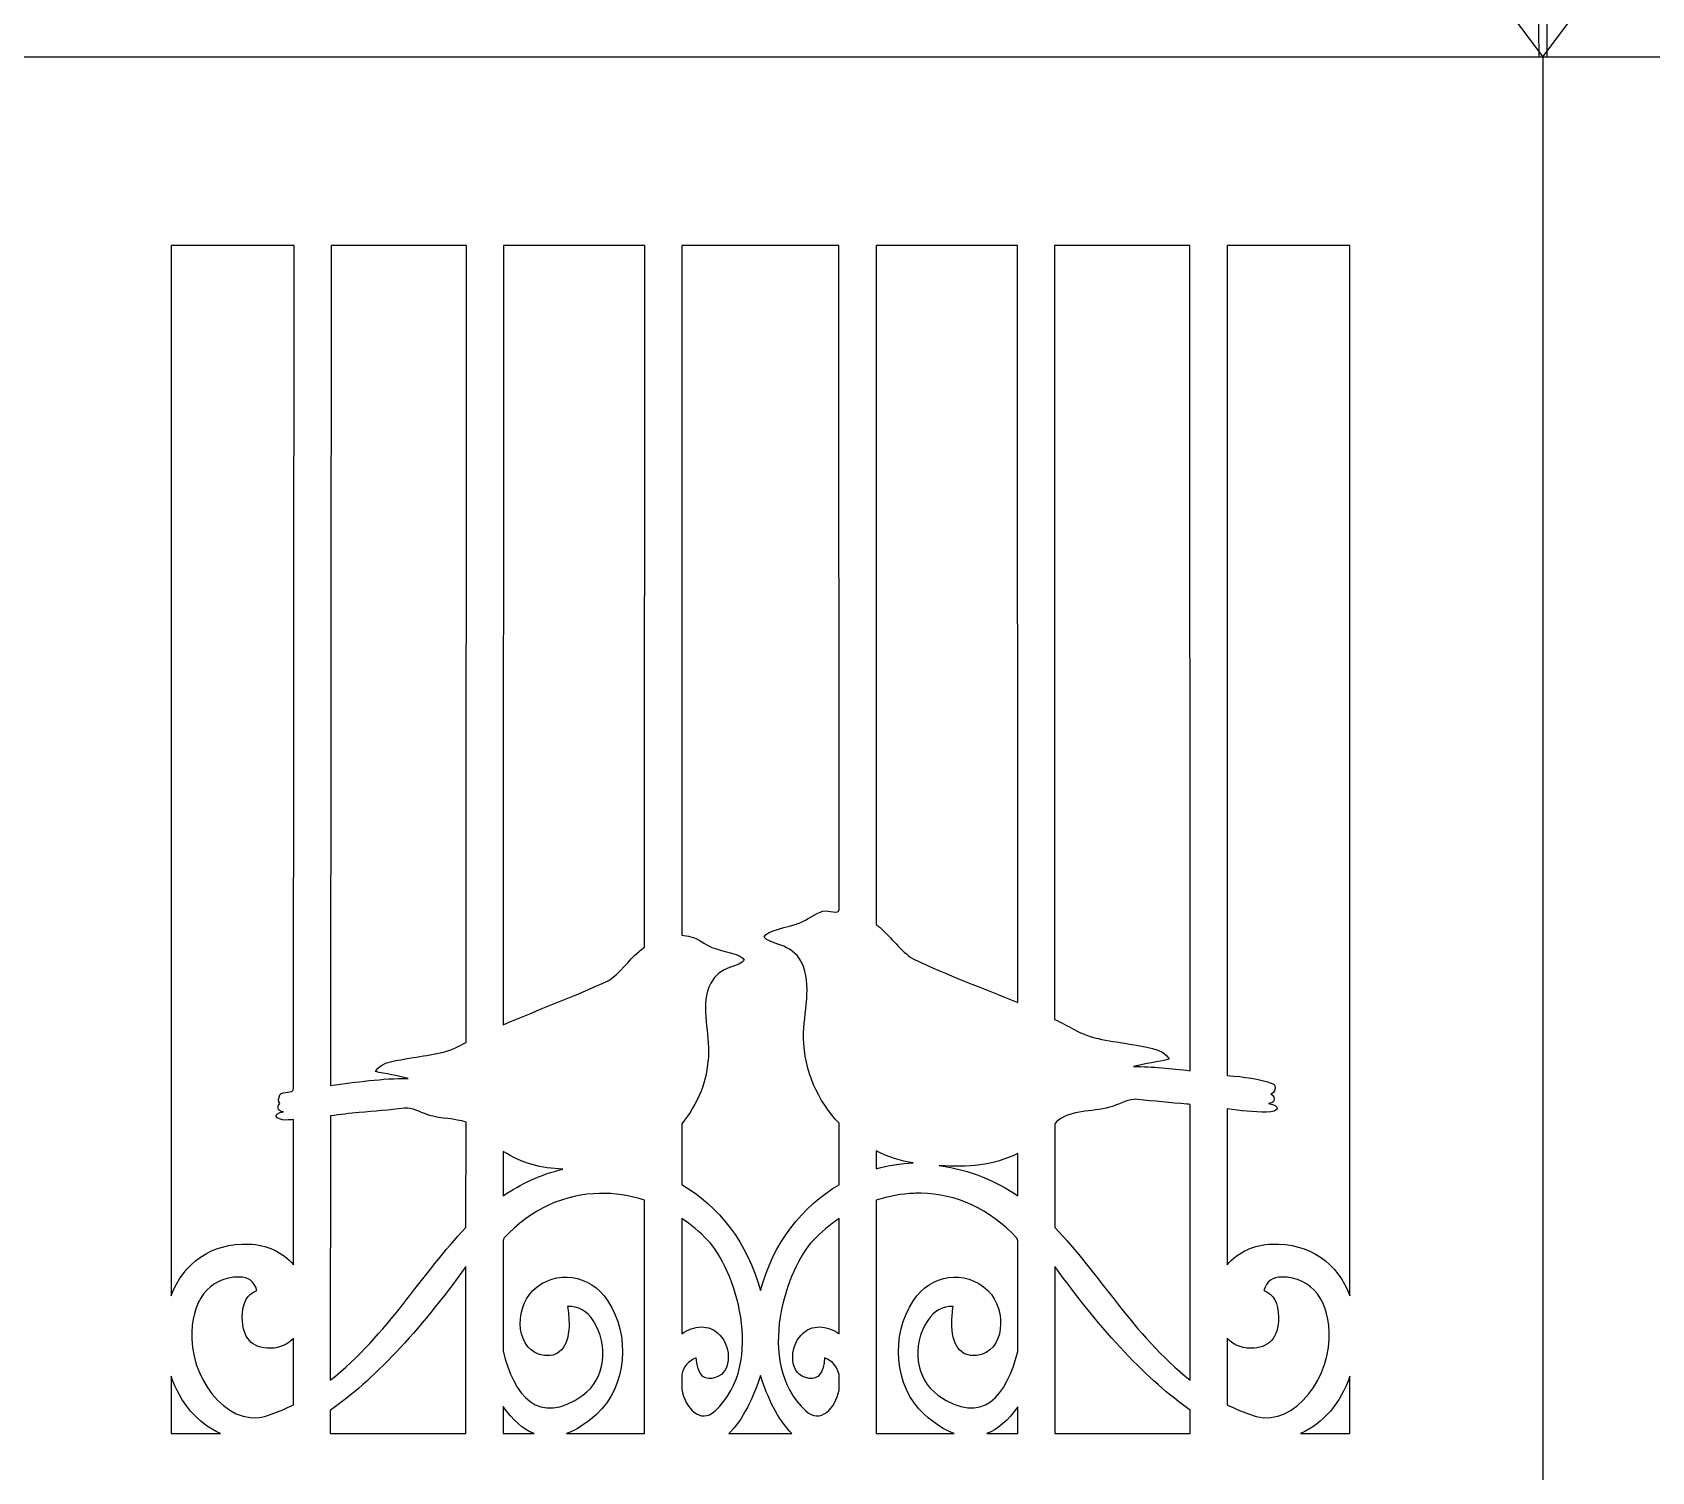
# Model space of a CAD drawing. Header units: centimetres. Extents: x -14.3 to 15.3, y -3.5 to 13.9.
# Drawn here: x -6.88 to 0.51, y 2.68 to 9.25 of the extents above; entities that cross this region are included whole.
import ezdxf

# ---------------------------------------------------------------- set-up
doc = ezdxf.new("R2010")
doc.units = ezdxf.units.CM
doc.header["$MEASUREMENT"] = 0
doc.layers.add('Layer 1', color=7, linetype='Continuous')

msp = doc.modelspace()

# ---------------------------------------------------------------- linework, layer by layer
at = {"layer": 'Layer 1', "color": 253}
for points, knots in [([(-10.7024, 13.90385), (-11.68874, 13.90385), (-12.68696, 13.2121), (-13.33335, 12.35025), (-13.33335, 12.35025), (-13.97973, 11.48842), (-14.25525, 10.45648), (-14.25525, 9.14135), (-14.25525, 9.14135), (-14.25525, 9.14135), (-14.27427, 9.14135), (-14.27427, 9.14135), (-14.27427, 9.14135), (-14.27427, 9.14135), (-14.27427, 1.9976), (-14.27427, 1.9976), (-14.27427, 1.9976), (-14.27427, 1.9976), (-14.14859, -3.47349), (-14.14859, -3.47349), (-14.14859, -3.47349), (-14.14859, -3.47349), (-12.88438, -3.47349), (-12.88438, -3.47349), (-12.88438, -3.47349), (-12.59122, -3.47349), (-12.35521, -3.23748), (-12.35521, -2.94432), (-12.35521, -2.94432), (-12.35521, -2.94432), (-12.35521, -1.33615), (-12.35521, -1.33615), (-12.35521, -1.33615), (-12.35521, -1.33615), (-9.12895, -1.33615), (-9.12895, -1.33615), (-9.12895, -1.33615), (-9.12895, -1.33615), (-9.12895, -2.94432), (-9.12895, -2.94432), (-9.12895, -2.94432), (-9.12895, -3.18003), (-8.97566, -3.379), (-8.76349, -3.44786), (-8.76349, -3.44786), (-8.76349, -3.44786), (-7.27686, -3.47349), (-7.27686, -3.47349), (-7.27686, -3.47349), (-7.27686, -3.47349), (-7.12969, 1.9976), (-7.12969, 1.9976), (-7.12969, 1.9976), (-7.12969, 1.9976), (-3.51317, 0.00082), (-3.51317, 0.00082), (-3.51317, 0.00082), (-3.51317, 0.00082), (-3.51317, -2.74671), (-3.51317, -2.74671), (-3.51317, -2.74671), (-3.51317, -3.03983), (-3.26663, -3.27505), (-2.96085, -3.27505), (-2.96085, -3.27505), (-2.96085, -3.27505), (-0.15627, -3.27505), (-0.15627, -3.27505), (-0.15627, -3.27505), (-0.15627, -3.27505), (-0.0091, 1.9976), (-0.0091, 1.9976), (-0.0091, 1.9976), (-0.0091, 1.9976), (1.99016, -1.33284), (1.99016, -1.33284), (1.99016, -1.33284), (1.99016, -1.33284), (1.99016, -2.83104), (1.99016, -2.83104), (1.99016, -2.83104), (1.99016, -3.12393), (2.22561, -3.36021), (2.5185, -3.36021), (2.5185, -3.36021), (2.5185, -3.36021), (4.59879, -3.36021), (4.59879, -3.36021), (4.59879, -3.36021), (4.89168, -3.36021), (5.12713, -3.12393), (5.12713, -2.83104), (5.12713, -2.83104), (5.12713, -2.83104), (5.12713, -1.32705), (5.12713, -1.32705), (5.12713, -1.32705), (5.12713, -1.32705), (7.17434, 1.9976), (7.17434, 1.9976), (7.17434, 1.9976), (7.17434, 1.9976), (7.32069, -3.27505), (7.32069, -3.27505), (7.32069, -3.27505), (7.32069, -3.27505), (10.12527, -3.27505), (10.12527, -3.27505), (10.12527, -3.27505), (10.43105, -3.27505), (10.67759, -3.03983), (10.67759, -2.74671), (10.67759, -2.74671), (10.67759, -2.74671), (10.67759, 0.00082), (10.67759, 0.00082), (10.67759, 0.00082), (10.67759, 0.00082), (14.29494, 1.9976), (14.29494, 1.9976), (14.29494, 1.9976), (14.29494, 1.9976), (14.30073, 1.9976), (14.30073, 1.9976), (14.30073, 1.9976), (14.30073, 1.9976), (14.94731, 2.10343), (14.94731, 2.10343), (14.94731, 2.10343), (15.13871, 2.10343), (15.29292, 2.25764), (15.29292, 2.44904), (15.29292, 2.44904), (15.29292, 2.44904), (15.29292, 8.6899), (15.29292, 8.6899), (15.29292, 8.6899), (15.29292, 8.88131), (15.13871, 9.03551), (14.94731, 9.03551), (14.94731, 9.03551), (14.94731, 9.03551), (14.30073, 9.14134), (14.30073, 9.14134), (14.30073, 9.14134), (14.30073, 9.14134), (14.28171, 9.14134), (14.28171, 9.14134), (14.28171, 9.14134), (14.28171, 10.45647), (14.00701, 11.4884), (13.36063, 12.35024), (13.36063, 12.35024), (12.71425, 13.2121), (11.7152, 13.90385), (10.72885, 13.90385), (10.72885, 13.90385), (9.7425, 13.90385), (8.74428, 13.2121), (8.0979, 12.35025), (8.0979, 12.35025), (7.45152, 11.48842), (7.176, 10.45648), (7.176, 9.14135), (7.176, 9.14135), (7.176, 9.14135), (7.13797, 9.14135), (7.13797, 9.14135), (7.13797, 9.14135), (7.13797, 10.45648), (6.86327, 11.48841), (6.21689, 12.35025), (6.21689, 12.35025), (5.5705, 13.2121), (4.57145, 13.90385), (3.5851, 13.90385), (3.5851, 13.90385), (2.59875, 13.90385), (1.60053, 13.2121), (0.95415, 12.35025), (0.95415, 12.35025), (0.30777, 11.48842), (0.03225, 10.45648), (0.03225, 9.14135), (0.03225, 9.14135), (0.03225, 9.14135), (-0.00578, 9.14135), (-0.00578, 9.14135), (-0.00578, 9.14135), (-0.00578, 10.45648), (-0.28048, 11.48841), (-0.92686, 12.35025), (-0.92686, 12.35025), (-1.57325, 13.2121), (-2.5723, 13.90385), (-3.55865, 13.90385), (-3.55865, 13.90385), (-4.545, 13.90385), (-5.54322, 13.2121), (-6.1896, 12.35025), (-6.1896, 12.35025), (-6.83598, 11.48842), (-7.1115, 10.45648), (-7.1115, 9.14135), (-7.1115, 9.14135), (-7.1115, 9.14135), (-7.14953, 9.14135), (-7.14953, 9.14135), (-7.14953, 9.14135), (-7.14953, 10.45648), (-7.42423, 11.48841), (-8.07061, 12.35025), (-8.07061, 12.35025), (-8.717, 13.2121), (-9.71605, 13.90385), (-10.7024, 13.90385)], [0, 0, 0, 0, 0.0181818, 0.0181818, 0.0181818, 0.0181818, 0.0363636, 0.0363636, 0.0363636, 0.0363636, 0.0545455, 0.0545455, 0.0545455, 0.0545455, 0.0727273, 0.0727273, 0.0727273, 0.0727273, 0.0909091, 0.0909091, 0.0909091, 0.0909091, 0.1090909, 0.1090909, 0.1090909, 0.1090909, 0.1272727, 0.1272727, 0.1272727, 0.1272727, 0.1454545, 0.1454545, 0.1454545, 0.1454545, 0.1636364, 0.1636364, 0.1636364, 0.1636364, 0.1818182, 0.1818182, 0.1818182, 0.1818182, 0.2, 0.2, 0.2, 0.2, 0.2181818, 0.2181818, 0.2181818, 0.2181818, 0.2363636, 0.2363636, 0.2363636, 0.2363636, 0.2545455, 0.2545455, 0.2545455, 0.2545455, 0.2727273, 0.2727273, 0.2727273, 0.2727273, 0.2909091, 0.2909091, 0.2909091, 0.2909091, 0.3090909, 0.3090909, 0.3090909, 0.3090909, 0.3272727, 0.3272727, 0.3272727, 0.3272727, 0.3454545, 0.3454545, 0.3454545, 0.3454545, 0.3636364, 0.3636364, 0.3636364, 0.3636364, 0.3818182, 0.3818182, 0.3818182, 0.3818182, 0.4, 0.4, 0.4, 0.4, 0.4181818, 0.4181818, 0.4181818, 0.4181818, 0.4363636, 0.4363636, 0.4363636, 0.4363636, 0.4545455, 0.4545455, 0.4545455, 0.4545455, 0.4727273, 0.4727273, 0.4727273, 0.4727273, 0.4909091, 0.4909091, 0.4909091, 0.4909091, 0.5090909, 0.5090909, 0.5090909, 0.5090909, 0.5272727, 0.5272727, 0.5272727, 0.5272727, 0.5454545, 0.5454545, 0.5454545, 0.5454545, 0.5636364, 0.5636364, 0.5636364, 0.5636364, 0.5818182, 0.5818182, 0.5818182, 0.5818182, 0.6, 0.6, 0.6, 0.6, 0.6181818, 0.6181818, 0.6181818, 0.6181818, 0.6363636, 0.6363636, 0.6363636, 0.6363636, 0.6545455, 0.6545455, 0.6545455, 0.6545455, 0.6727273, 0.6727273, 0.6727273, 0.6727273, 0.6909091, 0.6909091, 0.6909091, 0.6909091, 0.7090909, 0.7090909, 0.7090909, 0.7090909, 0.7272727, 0.7272727, 0.7272727, 0.7272727, 0.7454545, 0.7454545, 0.7454545, 0.7454545, 0.7636364, 0.7636364, 0.7636364, 0.7636364, 0.7818182, 0.7818182, 0.7818182, 0.7818182, 0.8, 0.8, 0.8, 0.8, 0.8181818, 0.8181818, 0.8181818, 0.8181818, 0.8363636, 0.8363636, 0.8363636, 0.8363636, 0.8545455, 0.8545455, 0.8545455, 0.8545455, 0.8727273, 0.8727273, 0.8727273, 0.8727273, 0.8909091, 0.8909091, 0.8909091, 0.8909091, 0.9090909, 0.9090909, 0.9090909, 0.9090909, 0.9272727, 0.9272727, 0.9272727, 0.9272727, 0.9454545, 0.9454545, 0.9454545, 0.9454545, 0.9636364, 0.9636364, 0.9636364, 0.9636364, 1, 1, 1, 1]), ([(-6.24913, 8.28146), (-6.24913, 8.28146), (-5.68772, 8.28146), (-5.68772, 8.28146), (-5.68772, 8.28146), (-5.68772, 8.28146), (-5.6902, 4.43343), (-5.6902, 4.43343), (-5.6902, 4.43343), (-5.69022, 4.40443), (-5.74003, 4.42503), (-5.75221, 4.40366), (-5.75221, 4.40366), (-5.75951, 4.39086), (-5.76129, 4.37144), (-5.75304, 4.3648), (-5.75304, 4.3648), (-5.7716, 4.34206), (-5.75614, 4.32505), (-5.73568, 4.32594), (-5.73568, 4.32594), (-5.78981, 4.31916), (-5.77655, 4.28837), (-5.72245, 4.28873), (-5.72245, 4.28873), (-5.71191, 4.28873), (-5.70086, 4.28993), (-5.6902, 4.29038), (-5.6902, 4.29038), (-5.6902, 4.29038), (-5.6902, 3.62809), (-5.6902, 3.62809), (-5.6902, 3.62809), (-5.73911, 3.68705), (-5.81459, 3.7197), (-5.8936, 3.72235), (-5.8936, 3.72235), (-6.06659, 3.72815), (-6.19409, 3.63456), (-6.24913, 3.48588), (-6.24913, 3.48588), (-6.24913, 3.48588), (-6.24913, 8.28145), (-6.24913, 8.28145), (-6.24913, 8.28145), (-6.24913, 8.28145), (-6.24913, 8.28146), (-6.24913, 8.28146)], [0, 0, 0, 0, 0.0769231, 0.0769231, 0.0769231, 0.0769231, 0.1538462, 0.1538462, 0.1538462, 0.1538462, 0.2307692, 0.2307692, 0.2307692, 0.2307692, 0.3076923, 0.3076923, 0.3076923, 0.3076923, 0.3846154, 0.3846154, 0.3846154, 0.3846154, 0.4615385, 0.4615385, 0.4615385, 0.4615385, 0.5384615, 0.5384615, 0.5384615, 0.5384615, 0.6153846, 0.6153846, 0.6153846, 0.6153846, 0.6923077, 0.6923077, 0.6923077, 0.6923077, 0.7692308, 0.7692308, 0.7692308, 0.7692308, 0.8461538, 0.8461538, 0.8461538, 0.8461538, 1, 1, 1, 1]), ([(-5.51822, 8.28146), (-5.51822, 8.28146), (-4.90141, 8.28146), (-4.90141, 8.28146), (-4.90141, 8.28146), (-4.90141, 8.28146), (-4.90224, 4.64344), (-4.90224, 4.64344), (-4.90224, 4.64344), (-4.9075, 4.64068), (-4.91272, 4.63799), (-4.91795, 4.63517), (-4.91795, 4.63517), (-4.99638, 4.5895), (-5.0742, 4.58722), (-5.16104, 4.57068), (-5.16104, 4.57068), (-5.20551, 4.56221), (-5.29451, 4.5565), (-5.31648, 4.51032), (-5.31648, 4.51032), (-5.2697, 4.49903), (-5.21672, 4.49194), (-5.16765, 4.4789), (-5.16765, 4.4789), (-5.28461, 4.4789), (-5.40396, 4.46193), (-5.52153, 4.44665), (-5.52153, 4.44665), (-5.52153, 4.44665), (-5.51822, 8.28146), (-5.51822, 8.28146)], [0, 0, 0, 0, 0.1111111, 0.1111111, 0.1111111, 0.1111111, 0.2222222, 0.2222222, 0.2222222, 0.2222222, 0.3333333, 0.3333333, 0.3333333, 0.3333333, 0.4444444, 0.4444444, 0.4444444, 0.4444444, 0.5555556, 0.5555556, 0.5555556, 0.5555556, 0.6666667, 0.6666667, 0.6666667, 0.6666667, 0.7777778, 0.7777778, 0.7777778, 0.7777778, 1, 1, 1, 1]), ([(-4.73108, 8.28146), (-4.73108, 8.28146), (-4.08698, 8.28146), (-4.08698, 8.28146), (-4.08698, 8.28146), (-4.08698, 8.28146), (-4.08781, 5.07752), (-4.08781, 5.07752), (-4.08781, 5.07752), (-4.09662, 5.07115), (-4.10578, 5.06402), (-4.11427, 5.05685), (-4.11427, 5.05685), (-4.1619, 5.01658), (-4.19931, 4.9593), (-4.25152, 4.92621), (-4.25152, 4.92621), (-4.40847, 4.8518), (-4.57289, 4.79314), (-4.73273, 4.72364), (-4.73273, 4.72364), (-4.73273, 4.72364), (-4.73108, 8.28146), (-4.73108, 8.28146)], [0, 0, 0, 0, 0.1428571, 0.1428571, 0.1428571, 0.1428571, 0.2857143, 0.2857143, 0.2857143, 0.2857143, 0.4285714, 0.4285714, 0.4285714, 0.4285714, 0.5714286, 0.5714286, 0.5714286, 0.5714286, 0.7142857, 0.7142857, 0.7142857, 0.7142857, 1, 1, 1, 1]), ([(-3.91749, 8.28146), (-3.91749, 8.28146), (-3.20063, 8.28146), (-3.20063, 8.28146), (-3.20063, 8.28146), (-3.20063, 8.28146), (-3.1998, 5.25033), (-3.1998, 5.25033), (-3.1998, 5.25033), (-3.19979, 5.22406), (-3.2484, 5.24877), (-3.27339, 5.24206), (-3.27339, 5.24206), (-3.30973, 5.2323), (-3.34584, 5.20252), (-3.3784, 5.18914), (-3.3784, 5.18914), (-3.43403, 5.16628), (-3.53174, 5.15671), (-3.54128, 5.12382), (-3.54128, 5.12382), (-3.52522, 5.09249), (-3.41329, 5.09572), (-3.37178, 5.00972), (-3.37178, 5.00972), (-3.31948, 4.90134), (-3.36297, 4.78082), (-3.36186, 4.66411), (-3.36186, 4.66411), (-3.36038, 4.51092), (-3.29531, 4.37514), (-3.1998, 4.27385), (-3.1998, 4.27385), (-3.1998, 4.27385), (-3.1998, 3.99356), (-3.1998, 3.99356), (-3.1998, 3.99356), (-3.36759, 3.89482), (-3.50045, 3.72713), (-3.55864, 3.5107), (-3.55864, 3.5107), (-3.61693, 3.72751), (-3.75011, 3.89572), (-3.91831, 3.99439), (-3.91831, 3.99439), (-3.91831, 3.99439), (-3.91831, 4.27138), (-3.91831, 4.27138), (-3.91831, 4.27138), (-3.84523, 4.3601), (-3.79715, 4.4729), (-3.79594, 4.5988), (-3.79594, 4.5988), (-3.79491, 4.70518), (-3.83369, 4.81503), (-3.78602, 4.91382), (-3.78602, 4.91382), (-3.74819, 4.99221), (-3.6477, 4.98945), (-3.63306, 5.018), (-3.63306, 5.018), (-3.64176, 5.04799), (-3.72952, 5.05587), (-3.78023, 5.0767), (-3.78023, 5.0767), (-3.8099, 5.08889), (-3.84302, 5.11658), (-3.87614, 5.12548), (-3.87614, 5.12548), (-3.89032, 5.12929), (-3.90456, 5.13112), (-3.91831, 5.13209), (-3.91831, 5.13209), (-3.91831, 5.13209), (-3.91749, 8.28146), (-3.91749, 8.28146)], [0, 0, 0, 0, 0.05, 0.05, 0.05, 0.05, 0.1, 0.1, 0.1, 0.1, 0.15, 0.15, 0.15, 0.15, 0.2, 0.2, 0.2, 0.2, 0.25, 0.25, 0.25, 0.25, 0.3, 0.3, 0.3, 0.3, 0.35, 0.35, 0.35, 0.35, 0.4, 0.4, 0.4, 0.4, 0.45, 0.45, 0.45, 0.45, 0.5, 0.5, 0.5, 0.5, 0.55, 0.55, 0.55, 0.55, 0.6, 0.6, 0.6, 0.6, 0.65, 0.65, 0.65, 0.65, 0.7, 0.7, 0.7, 0.7, 0.75, 0.75, 0.75, 0.75, 0.8, 0.8, 0.8, 0.8, 0.85, 0.85, 0.85, 0.85, 0.9, 0.9, 0.9, 0.9, 1, 1, 1, 1]), ([(-3.03113, 8.28146), (-3.03113, 8.28146), (-2.38538, 8.28146), (-2.38538, 8.28146), (-2.38538, 8.28146), (-2.38538, 8.28146), (-2.38455, 4.82451), (-2.38455, 4.82451), (-2.38455, 4.82451), (-2.54354, 4.8913), (-2.70639, 4.95016), (-2.86163, 5.02377), (-2.86163, 5.02377), (-2.91891, 5.06007), (-2.96068, 5.12264), (-3.01294, 5.16681), (-3.01294, 5.16681), (-3.01883, 5.17179), (-3.02428, 5.17623), (-3.0303, 5.18087), (-3.0303, 5.18087), (-3.0303, 5.18087), (-3.03113, 8.28146), (-3.03113, 8.28146)], [0, 0, 0, 0, 0.1428571, 0.1428571, 0.1428571, 0.1428571, 0.2857143, 0.2857143, 0.2857143, 0.2857143, 0.4285714, 0.4285714, 0.4285714, 0.4285714, 0.5714286, 0.5714286, 0.5714286, 0.5714286, 0.7142857, 0.7142857, 0.7142857, 0.7142857, 1, 1, 1, 1]), ([(-2.21671, 8.28146), (-2.21671, 8.28146), (-1.59907, 8.28146), (-1.59907, 8.28146), (-1.59907, 8.28146), (-1.59907, 8.28146), (-1.59742, 4.51363), (-1.59742, 4.51363), (-1.59742, 4.51363), (-1.68387, 4.52421), (-1.76969, 4.53265), (-1.85539, 4.53265), (-1.85539, 4.53265), (-1.80156, 4.54696), (-1.74383, 4.55417), (-1.69251, 4.56655), (-1.69251, 4.56655), (-1.71661, 4.61723), (-1.81488, 4.62423), (-1.86366, 4.63352), (-1.86366, 4.63352), (-1.95892, 4.65167), (-2.04385, 4.65371), (-2.1299, 4.7038), (-2.1299, 4.7038), (-2.15827, 4.71907), (-2.18694, 4.73359), (-2.21589, 4.74762), (-2.21589, 4.74762), (-2.21589, 4.74762), (-2.21671, 8.28146), (-2.21671, 8.28146)], [0, 0, 0, 0, 0.1111111, 0.1111111, 0.1111111, 0.1111111, 0.2222222, 0.2222222, 0.2222222, 0.2222222, 0.3333333, 0.3333333, 0.3333333, 0.3333333, 0.4444444, 0.4444444, 0.4444444, 0.4444444, 0.5555556, 0.5555556, 0.5555556, 0.5555556, 0.6666667, 0.6666667, 0.6666667, 0.6666667, 0.7777778, 0.7777778, 0.7777778, 0.7777778, 1, 1, 1, 1]), ([(-1.42875, 8.28146), (-1.42875, 8.28146), (-0.86816, 8.28146), (-0.86816, 8.28146), (-0.86816, 8.28146), (-0.86816, 8.28146), (-0.86816, 3.48589), (-0.86816, 3.48589), (-0.86816, 3.48589), (-0.9232, 3.63457), (-1.05154, 3.72816), (-1.22452, 3.72236), (-1.22452, 3.72236), (-1.30373, 3.71971), (-1.37902, 3.68652), (-1.42792, 3.62728), (-1.42792, 3.62728), (-1.42792, 3.62728), (-1.42792, 4.33917), (-1.42792, 4.33917), (-1.42792, 4.33917), (-1.36731, 4.33136), (-1.30718, 4.32467), (-1.2485, 4.32429), (-1.2485, 4.32429), (-1.18944, 4.32392), (-1.18178, 4.35633), (-1.24023, 4.36398), (-1.24023, 4.36398), (-1.21817, 4.36334), (-1.19757, 4.38809), (-1.22948, 4.4078), (-1.22948, 4.4078), (-1.20989, 4.40971), (-1.20124, 4.4468), (-1.22038, 4.4541), (-1.22038, 4.4541), (-1.28262, 4.47783), (-1.34883, 4.48569), (-1.42791, 4.49213), (-1.42791, 4.49213), (-1.42791, 4.49213), (-1.42875, 8.28146), (-1.42875, 8.28146)], [0, 0, 0, 0, 0.0833333, 0.0833333, 0.0833333, 0.0833333, 0.1666667, 0.1666667, 0.1666667, 0.1666667, 0.25, 0.25, 0.25, 0.25, 0.3333333, 0.3333333, 0.3333333, 0.3333333, 0.4166667, 0.4166667, 0.4166667, 0.4166667, 0.5, 0.5, 0.5, 0.5, 0.5833333, 0.5833333, 0.5833333, 0.5833333, 0.6666667, 0.6666667, 0.6666667, 0.6666667, 0.75, 0.75, 0.75, 0.75, 0.8333333, 0.8333333, 0.8333333, 0.8333333, 1, 1, 1, 1]), ([(-1.85291, 4.38299), (-1.84764, 4.38339), (-1.8423, 4.38357), (-1.8372, 4.38299), (-1.8372, 4.38299), (-1.76207, 4.37467), (-1.68684, 4.36783), (-1.61148, 4.36149), (-1.61148, 4.36149), (-1.60679, 4.36109), (-1.60213, 4.36029), (-1.59742, 4.35984), (-1.59742, 4.35984), (-1.59742, 4.35984), (-1.59659, 3.10059), (-1.59659, 3.10059), (-1.59659, 3.10059), (-1.72563, 3.20325), (-1.83587, 3.33162), (-1.92567, 3.4462), (-1.92567, 3.4462), (-2.02678, 3.57521), (-2.11667, 3.69607), (-2.21506, 3.7976), (-2.21506, 3.7976), (-2.21506, 3.7976), (-2.21506, 4.27137), (-2.21506, 4.27137), (-2.21506, 4.27137), (-2.21283, 4.27391), (-2.21065, 4.27619), (-2.20845, 4.27881), (-2.20845, 4.27881), (-2.15011, 4.33735), (-2.04519, 4.3244), (-1.96536, 4.34661), (-1.96536, 4.34661), (-1.93009, 4.35643), (-1.8898, 4.38022), (-1.85291, 4.38299)], [0, 0, 0, 0, 0.0909091, 0.0909091, 0.0909091, 0.0909091, 0.1818182, 0.1818182, 0.1818182, 0.1818182, 0.2727273, 0.2727273, 0.2727273, 0.2727273, 0.3636364, 0.3636364, 0.3636364, 0.3636364, 0.4545455, 0.4545455, 0.4545455, 0.4545455, 0.5454545, 0.5454545, 0.5454545, 0.5454545, 0.6363636, 0.6363636, 0.6363636, 0.6363636, 0.7272727, 0.7272727, 0.7272727, 0.7272727, 0.8181818, 0.8181818, 0.8181818, 0.8181818, 1, 1, 1, 1]), ([(-5.17012, 4.3433), (-5.13655, 4.34076), (-5.10057, 4.31835), (-5.06842, 4.3094), (-5.06842, 4.3094), (-5.01678, 4.29503), (-4.95355, 4.29568), (-4.90223, 4.27881), (-4.90223, 4.27881), (-4.90223, 4.27881), (-4.90306, 3.7976), (-4.90306, 3.7976), (-4.90306, 3.7976), (-5.00145, 3.69607), (-5.09051, 3.57521), (-5.19162, 3.4462), (-5.19162, 3.4462), (-5.28144, 3.33159), (-5.39327, 3.20326), (-5.52235, 3.10059), (-5.52235, 3.10059), (-5.52235, 3.10059), (-5.52152, 4.30775), (-5.52152, 4.30775), (-5.52152, 4.30775), (-5.47764, 4.3136), (-5.43376, 4.31903), (-5.39088, 4.32263), (-5.39088, 4.32263), (-5.32218, 4.32841), (-5.25348, 4.33489), (-5.185, 4.34247), (-5.185, 4.34247), (-5.18035, 4.34297), (-5.17491, 4.34367), (-5.17012, 4.3433)], [0, 0, 0, 0, 0.1, 0.1, 0.1, 0.1, 0.2, 0.2, 0.2, 0.2, 0.3, 0.3, 0.3, 0.3, 0.4, 0.4, 0.4, 0.4, 0.5, 0.5, 0.5, 0.5, 0.6, 0.6, 0.6, 0.6, 0.7, 0.7, 0.7, 0.7, 0.8, 0.8, 0.8, 0.8, 1, 1, 1, 1]), ([(-4.73273, 4.14569), (-4.64833, 4.08968), (-4.55782, 4.06767), (-4.46071, 4.06466), (-4.46071, 4.06466), (-4.56552, 4.03881), (-4.65393, 3.99673), (-4.73273, 3.94312), (-4.73273, 3.94312), (-4.73273, 3.94312), (-4.73273, 4.14569), (-4.73273, 4.14569)], [0, 0, 0, 0, 0.25, 0.25, 0.25, 0.25, 0.5, 0.5, 0.5, 0.5, 1, 1, 1, 1]), ([(-3.03031, 4.14734), (-2.97621, 4.12017), (-2.91959, 4.10067), (-2.86164, 4.09277), (-2.86164, 4.09277), (-2.91906, 4.09073), (-2.97577, 4.08175), (-3.03031, 4.06631), (-3.03031, 4.06631), (-3.03031, 4.06631), (-3.03031, 4.14734), (-3.03031, 4.14734)], [0, 0, 0, 0, 0.25, 0.25, 0.25, 0.25, 0.5, 0.5, 0.5, 0.5, 1, 1, 1, 1]), ([(-2.38456, 4.13577), (-2.38456, 4.13577), (-2.38456, 3.94312), (-2.38456, 3.94312), (-2.38456, 3.94312), (-2.48405, 4.01083), (-2.59878, 4.05926), (-2.74257, 4.0812), (-2.74257, 4.0812), (-2.61432, 4.07193), (-2.49468, 4.08019), (-2.38456, 4.13577)], [0, 0, 0, 0, 0.25, 0.25, 0.25, 0.25, 0.5, 0.5, 0.5, 0.5, 1, 1, 1, 1]), ([(-4.29286, 3.95387), (-4.22381, 3.95533), (-4.15476, 3.94428), (-4.08781, 3.92245), (-4.08781, 3.92245), (-4.08781, 3.92245), (-4.08781, 2.8575), (-4.08781, 2.8575), (-4.08781, 2.8575), (-4.08781, 2.8575), (-4.44417, 2.8575), (-4.44417, 2.8575), (-4.44417, 2.8575), (-4.40021, 2.87334), (-4.35461, 2.90242), (-4.30774, 2.94514), (-4.30774, 2.94514), (-4.16702, 3.07341), (-4.15235, 3.30808), (-4.25648, 3.46438), (-4.25648, 3.46438), (-4.33738, 3.58582), (-4.49181, 3.60868), (-4.59796, 3.51068), (-4.59796, 3.51068), (-4.68581, 3.42178), (-4.67666, 3.2289), (-4.54422, 3.21385), (-4.54422, 3.21385), (-4.46969, 3.20537), (-4.43105, 3.26466), (-4.4326, 3.36433), (-4.4326, 3.36433), (-4.43296, 3.3873), (-4.43544, 3.41091), (-4.43921, 3.43792), (-4.43921, 3.43792), (-4.39038, 3.43792), (-4.35076, 3.41766), (-4.32263, 3.37425), (-4.32263, 3.37425), (-4.24788, 3.25891), (-4.26743, 3.10575), (-4.36976, 3.03277), (-4.36976, 3.03277), (-4.57348, 2.88746), (-4.68526, 3.03277), (-4.73356, 3.23451), (-4.73356, 3.23451), (-4.73356, 3.23451), (-4.73356, 3.73887), (-4.73356, 3.73887), (-4.73356, 3.73887), (-4.73246, 3.74217), (-4.73141, 3.74571), (-4.73025, 3.74879), (-4.73025, 3.74879), (-4.60586, 3.88512), (-4.44974, 3.95056), (-4.29286, 3.95384), (-4.29286, 3.95384), (-4.29286, 3.95384), (-4.29286, 3.95387), (-4.29286, 3.95387)], [0, 0, 0, 0, 0.0588235, 0.0588235, 0.0588235, 0.0588235, 0.1176471, 0.1176471, 0.1176471, 0.1176471, 0.1764706, 0.1764706, 0.1764706, 0.1764706, 0.2352941, 0.2352941, 0.2352941, 0.2352941, 0.2941176, 0.2941176, 0.2941176, 0.2941176, 0.3529412, 0.3529412, 0.3529412, 0.3529412, 0.4117647, 0.4117647, 0.4117647, 0.4117647, 0.4705882, 0.4705882, 0.4705882, 0.4705882, 0.5294118, 0.5294118, 0.5294118, 0.5294118, 0.5882353, 0.5882353, 0.5882353, 0.5882353, 0.6470588, 0.6470588, 0.6470588, 0.6470588, 0.7058824, 0.7058824, 0.7058824, 0.7058824, 0.7647059, 0.7647059, 0.7647059, 0.7647059, 0.8235294, 0.8235294, 0.8235294, 0.8235294, 0.8823529, 0.8823529, 0.8823529, 0.8823529, 1, 1, 1, 1]), ([(-2.82525, 3.95469), (-2.66832, 3.95137), (-2.51225, 3.88514), (-2.38786, 3.74881), (-2.38786, 3.74881), (-2.3869, 3.74624), (-2.38549, 3.74325), (-2.38455, 3.74054), (-2.38455, 3.74054), (-2.38455, 3.74054), (-2.38455, 3.23204), (-2.38455, 3.23204), (-2.38455, 3.23204), (-2.43317, 3.03147), (-2.54547, 2.88806), (-2.74835, 3.03278), (-2.74835, 3.03278), (-2.85068, 3.10576), (-2.87023, 3.25892), (-2.79548, 3.37426), (-2.79548, 3.37426), (-2.76735, 3.41767), (-2.72773, 3.43793), (-2.6789, 3.43793), (-2.6789, 3.43793), (-2.68267, 3.41092), (-2.68515, 3.38731), (-2.68551, 3.36434), (-2.68551, 3.36434), (-2.68704, 3.26467), (-2.64759, 3.20538), (-2.57306, 3.21386), (-2.57306, 3.21386), (-2.44062, 3.22891), (-2.43229, 3.42179), (-2.52014, 3.51069), (-2.52014, 3.51069), (-2.62629, 3.60869), (-2.77989, 3.58582), (-2.86079, 3.46439), (-2.86079, 3.46439), (-2.96491, 3.30808), (-2.95107, 3.07341), (-2.81035, 2.94515), (-2.81035, 2.94515), (-2.7635, 2.90245), (-2.71787, 2.87335), (-2.67392, 2.85751), (-2.67392, 2.85751), (-2.67392, 2.85751), (-3.03028, 2.85751), (-3.03028, 2.85751), (-3.03028, 2.85751), (-3.03028, 2.85751), (-3.03028, 3.92246), (-3.03028, 3.92246), (-3.03028, 3.92246), (-2.97338, 3.94104), (-2.91535, 3.95203), (-2.85665, 3.95388), (-2.85665, 3.95388), (-2.84619, 3.9542), (-2.83569, 3.95495), (-2.82523, 3.95471), (-2.82523, 3.95471), (-2.82523, 3.95471), (-2.82525, 3.95469), (-2.82525, 3.95469)], [0, 0, 0, 0, 0.0555556, 0.0555556, 0.0555556, 0.0555556, 0.1111111, 0.1111111, 0.1111111, 0.1111111, 0.1666667, 0.1666667, 0.1666667, 0.1666667, 0.2222222, 0.2222222, 0.2222222, 0.2222222, 0.2777778, 0.2777778, 0.2777778, 0.2777778, 0.3333333, 0.3333333, 0.3333333, 0.3333333, 0.3888889, 0.3888889, 0.3888889, 0.3888889, 0.4444444, 0.4444444, 0.4444444, 0.4444444, 0.5, 0.5, 0.5, 0.5, 0.5555556, 0.5555556, 0.5555556, 0.5555556, 0.6111111, 0.6111111, 0.6111111, 0.6111111, 0.6666667, 0.6666667, 0.6666667, 0.6666667, 0.7222222, 0.7222222, 0.7222222, 0.7222222, 0.7777778, 0.7777778, 0.7777778, 0.7777778, 0.8333333, 0.8333333, 0.8333333, 0.8333333, 0.8888889, 0.8888889, 0.8888889, 0.8888889, 1, 1, 1, 1]), ([(-3.91831, 3.83977), (-3.87592, 3.8112), (-3.83549, 3.77748), (-3.79842, 3.7389), (-3.79842, 3.7389), (-3.68233, 3.61811), (-3.52657, 3.18423), (-3.76617, 2.96086), (-3.76617, 2.96086), (-3.83375, 2.89787), (-3.90341, 2.97514), (-3.91831, 3.06008), (-3.91831, 3.06008), (-3.91831, 3.06008), (-3.91831, 3.12705), (-3.91831, 3.12705), (-3.91831, 3.12705), (-3.91041, 3.16069), (-3.88979, 3.18912), (-3.85216, 3.20312), (-3.85216, 3.20312), (-3.84768, 3.13678), (-3.82387, 3.10262), (-3.78105, 3.10886), (-3.78105, 3.10886), (-3.68479, 3.1229), (-3.69076, 3.25184), (-3.74384, 3.3073), (-3.74384, 3.3073), (-3.79401, 3.3597), (-3.86311, 3.35126), (-3.9183, 3.31309), (-3.9183, 3.31309), (-3.9183, 3.31309), (-3.9183, 3.83978), (-3.9183, 3.83978), (-3.9183, 3.83978), (-3.9183, 3.83978), (-3.91831, 3.83977), (-3.91831, 3.83977)], [0, 0, 0, 0, 0.0909091, 0.0909091, 0.0909091, 0.0909091, 0.1818182, 0.1818182, 0.1818182, 0.1818182, 0.2727273, 0.2727273, 0.2727273, 0.2727273, 0.3636364, 0.3636364, 0.3636364, 0.3636364, 0.4545455, 0.4545455, 0.4545455, 0.4545455, 0.5454545, 0.5454545, 0.5454545, 0.5454545, 0.6363636, 0.6363636, 0.6363636, 0.6363636, 0.7272727, 0.7272727, 0.7272727, 0.7272727, 0.8181818, 0.8181818, 0.8181818, 0.8181818, 1, 1, 1, 1]), ([(-3.1998, 3.83894), (-3.1998, 3.83894), (-3.1998, 3.31308), (-3.1998, 3.31308), (-3.1998, 3.31308), (-3.2549, 3.35097), (-3.32342, 3.35953), (-3.37343, 3.30729), (-3.37343, 3.30729), (-3.42651, 3.25183), (-3.43331, 3.12289), (-3.33705, 3.10885), (-3.33705, 3.10885), (-3.29423, 3.1026), (-3.27043, 3.13677), (-3.26594, 3.20311), (-3.26594, 3.20311), (-3.22832, 3.18912), (-3.2077, 3.16068), (-3.19979, 3.12704), (-3.19979, 3.12704), (-3.19979, 3.12704), (-3.19979, 3.05593), (-3.19979, 3.05593), (-3.19979, 3.05593), (-3.21618, 2.97262), (-3.28543, 2.89886), (-3.35193, 2.96085), (-3.35193, 2.96085), (-3.59153, 3.18422), (-3.43495, 3.6181), (-3.31886, 3.73889), (-3.31886, 3.73889), (-3.28204, 3.77721), (-3.24187, 3.81048), (-3.1998, 3.83894)], [0, 0, 0, 0, 0.1, 0.1, 0.1, 0.1, 0.2, 0.2, 0.2, 0.2, 0.3, 0.3, 0.3, 0.3, 0.4, 0.4, 0.4, 0.4, 0.5, 0.5, 0.5, 0.5, 0.6, 0.6, 0.6, 0.6, 0.7, 0.7, 0.7, 0.7, 0.8, 0.8, 0.8, 0.8, 1, 1, 1, 1]), ([(-5.93742, 3.57188), (-5.89609, 3.57188), (-5.8704, 3.5523), (-5.85722, 3.5107), (-5.85722, 3.5107), (-5.90233, 3.49409), (-5.92419, 3.45276), (-5.92419, 3.38833), (-5.92419, 3.38833), (-5.92419, 3.29486), (-5.88157, 3.24553), (-5.79521, 3.24694), (-5.79521, 3.24694), (-5.75103, 3.24765), (-5.7164, 3.26464), (-5.69103, 3.29159), (-5.69103, 3.29159), (-5.69103, 3.29159), (-5.69103, 2.98897), (-5.69103, 2.98897), (-5.69103, 2.98897), (-5.72239, 2.97272), (-5.75479, 2.95861), (-5.78777, 2.9468), (-5.78777, 2.9468), (-5.96844, 2.86486), (-6.14845, 3.08127), (-6.15488, 3.2891), (-6.15488, 3.2891), (-6.16019, 3.4614), (-6.07824, 3.57188), (-5.93742, 3.57188)], [0, 0, 0, 0, 0.1111111, 0.1111111, 0.1111111, 0.1111111, 0.2222222, 0.2222222, 0.2222222, 0.2222222, 0.3333333, 0.3333333, 0.3333333, 0.3333333, 0.4444444, 0.4444444, 0.4444444, 0.4444444, 0.5555556, 0.5555556, 0.5555556, 0.5555556, 0.6666667, 0.6666667, 0.6666667, 0.6666667, 0.7777778, 0.7777778, 0.7777778, 0.7777778, 1, 1, 1, 1]), ([(-4.90306, 3.62066), (-4.90306, 3.62066), (-4.90306, 2.8575), (-4.90306, 2.8575), (-4.90306, 2.8575), (-4.90306, 2.8575), (-5.52235, 2.8575), (-5.52235, 2.8575), (-5.52235, 2.8575), (-5.52235, 2.8575), (-5.52235, 2.96333), (-5.52235, 2.96333), (-5.52235, 2.96333), (-5.33106, 3.09624), (-5.1175, 3.32174), (-4.90306, 3.62065), (-4.90306, 3.62065), (-4.90306, 3.62065), (-4.90306, 3.62066), (-4.90306, 3.62066)], [0, 0, 0, 0, 0.1666667, 0.1666667, 0.1666667, 0.1666667, 0.3333333, 0.3333333, 0.3333333, 0.3333333, 0.5, 0.5, 0.5, 0.5, 0.6666667, 0.6666667, 0.6666667, 0.6666667, 1, 1, 1, 1]), ([(-2.21506, 3.62066), (-2.00093, 3.32216), (-1.78768, 3.09717), (-1.5966, 2.96416), (-1.5966, 2.96416), (-1.5966, 2.96416), (-1.5966, 2.8575), (-1.5966, 2.8575), (-1.5966, 2.8575), (-1.5966, 2.8575), (-2.21506, 2.8575), (-2.21506, 2.8575), (-2.21506, 2.8575), (-2.21506, 2.8575), (-2.21506, 3.62066), (-2.21506, 3.62066)], [0, 0, 0, 0, 0.2, 0.2, 0.2, 0.2, 0.4, 0.4, 0.4, 0.4, 0.6, 0.6, 0.6, 0.6, 1, 1, 1, 1]), ([(-1.17988, 3.57188), (-1.03905, 3.57188), (-0.9571, 3.46141), (-0.96243, 3.28911), (-0.96243, 3.28911), (-0.96886, 3.08128), (-1.14969, 2.86486), (-1.33037, 2.94681), (-1.33037, 2.94681), (-1.36353, 2.95868), (-1.39641, 2.97263), (-1.42794, 2.98898), (-1.42794, 2.98898), (-1.42794, 2.98898), (-1.42794, 3.29242), (-1.42794, 3.29242), (-1.42794, 3.29242), (-1.4025, 3.265), (-1.36755, 3.24768), (-1.32293, 3.24694), (-1.32293, 3.24694), (-1.23657, 3.24554), (-1.19395, 3.29486), (-1.19395, 3.38833), (-1.19395, 3.38833), (-1.19395, 3.45276), (-1.21581, 3.49409), (-1.26092, 3.5107), (-1.26092, 3.5107), (-1.24772, 3.5523), (-1.2212, 3.57188), (-1.17988, 3.57188)], [0, 0, 0, 0, 0.1111111, 0.1111111, 0.1111111, 0.1111111, 0.2222222, 0.2222222, 0.2222222, 0.2222222, 0.3333333, 0.3333333, 0.3333333, 0.3333333, 0.4444444, 0.4444444, 0.4444444, 0.4444444, 0.5555556, 0.5555556, 0.5555556, 0.5555556, 0.6666667, 0.6666667, 0.6666667, 0.6666667, 0.7777778, 0.7777778, 0.7777778, 0.7777778, 1, 1, 1, 1]), ([(-6.24913, 3.1196), (-6.20804, 2.9978), (-6.12744, 2.90382), (-6.02423, 2.8575), (-6.02423, 2.8575), (-6.02423, 2.8575), (-6.24913, 2.8575), (-6.24913, 2.8575), (-6.24913, 2.8575), (-6.24913, 2.8575), (-6.24913, 3.1196), (-6.24913, 3.1196)], [0, 0, 0, 0, 0.25, 0.25, 0.25, 0.25, 0.5, 0.5, 0.5, 0.5, 1, 1, 1, 1]), ([(-3.55865, 3.12291), (-3.52755, 3.02247), (-3.47839, 2.92094), (-3.41561, 2.8575), (-3.41561, 2.8575), (-3.41561, 2.8575), (-3.70252, 2.8575), (-3.70252, 2.8575), (-3.70252, 2.8575), (-3.63974, 2.92094), (-3.58975, 3.02247), (-3.55865, 3.12291)], [0, 0, 0, 0, 0.25, 0.25, 0.25, 0.25, 0.5, 0.5, 0.5, 0.5, 1, 1, 1, 1]), ([(-0.86816, 3.1196), (-0.86816, 3.1196), (-0.86816, 2.8575), (-0.86816, 2.8575), (-0.86816, 2.8575), (-0.86816, 2.8575), (-1.09306, 2.8575), (-1.09306, 2.8575), (-1.09306, 2.8575), (-0.98984, 2.90383), (-0.90926, 2.9978), (-0.86816, 3.1196)], [0, 0, 0, 0, 0.25, 0.25, 0.25, 0.25, 0.5, 0.5, 0.5, 0.5, 1, 1, 1, 1]), ([(-4.73356, 2.9807), (-4.69012, 2.91813), (-4.64255, 2.87739), (-4.59217, 2.8575), (-4.59217, 2.8575), (-4.59217, 2.8575), (-4.73356, 2.8575), (-4.73356, 2.8575), (-4.73356, 2.8575), (-4.73356, 2.8575), (-4.73356, 2.9807), (-4.73356, 2.9807)], [0, 0, 0, 0, 0.25, 0.25, 0.25, 0.25, 0.5, 0.5, 0.5, 0.5, 1, 1, 1, 1]), ([(-2.38456, 2.97987), (-2.38456, 2.97987), (-2.38456, 2.8575), (-2.38456, 2.8575), (-2.38456, 2.8575), (-2.38456, 2.8575), (-2.52512, 2.8575), (-2.52512, 2.8575), (-2.52512, 2.8575), (-2.475, 2.8773), (-2.42781, 2.91781), (-2.38456, 2.97987)], [0, 0, 0, 0, 0.25, 0.25, 0.25, 0.25, 0.5, 0.5, 0.5, 0.5, 1, 1, 1, 1])]:
    msp.add_open_spline(points, degree=3, knots=knots, dxfattribs=at)
at = {"layer": 'Layer 1', "lineweight": 25}
for points, knots in [([(-14.27427, 9.14135), (-14.27427, 9.14135), (-10.70239, 13.90385), (-10.70239, 13.90385), (-10.70239, 13.90385), (-10.70239, 13.90385), (-7.13052, 9.14135), (-7.13052, 9.14135), (-7.13052, 9.14135), (-7.13052, 9.14135), (-3.55864, 13.90385), (-3.55864, 13.90385), (-3.55864, 13.90385), (-3.55864, 13.90385), (0.01324, 9.14135), (0.01324, 9.14135), (0.01324, 9.14135), (0.01324, 9.14135), (3.58512, 13.90385), (3.58512, 13.90385), (3.58512, 13.90385), (3.58512, 13.90385), (7.157, 9.14135), (7.157, 9.14135), (7.157, 9.14135), (7.157, 9.14135), (10.72888, 13.90385), (10.72888, 13.90385), (10.72888, 13.90385), (10.72888, 13.90385), (14.30076, 9.14135), (14.30076, 9.14135)], [0, 0, 0, 0, 0.1111111, 0.1111111, 0.1111111, 0.1111111, 0.2222222, 0.2222222, 0.2222222, 0.2222222, 0.3333333, 0.3333333, 0.3333333, 0.3333333, 0.4444444, 0.4444444, 0.4444444, 0.4444444, 0.5555556, 0.5555556, 0.5555556, 0.5555556, 0.6666667, 0.6666667, 0.6666667, 0.6666667, 0.7777778, 0.7777778, 0.7777778, 0.7777778, 1, 1, 1, 1]), ([(-14.27427, 9.14135), (-14.27427, 9.14135), (14.29453, 9.14135), (14.29453, 9.14135), (14.29453, 9.14135), (14.29453, 9.14135), (14.29453, 1.9976), (14.29453, 1.9976), (14.29453, 1.9976), (14.29453, 1.9976), (-14.27427, 1.9976), (-14.27427, 1.9976)], [0, 0, 0, 0, 0.25, 0.25, 0.25, 0.25, 0.5, 0.5, 0.5, 0.5, 1, 1, 1, 1])]:
    msp.add_open_spline(points, degree=3, knots=knots, dxfattribs=at)
msp.add_open_spline([(0.01323, 9.14135), (0.01323, 9.14135), (0.01323, 1.9976), (0.01323, 1.9976)], degree=3, dxfattribs=at)

doc.saveas('drawing.dxf')
